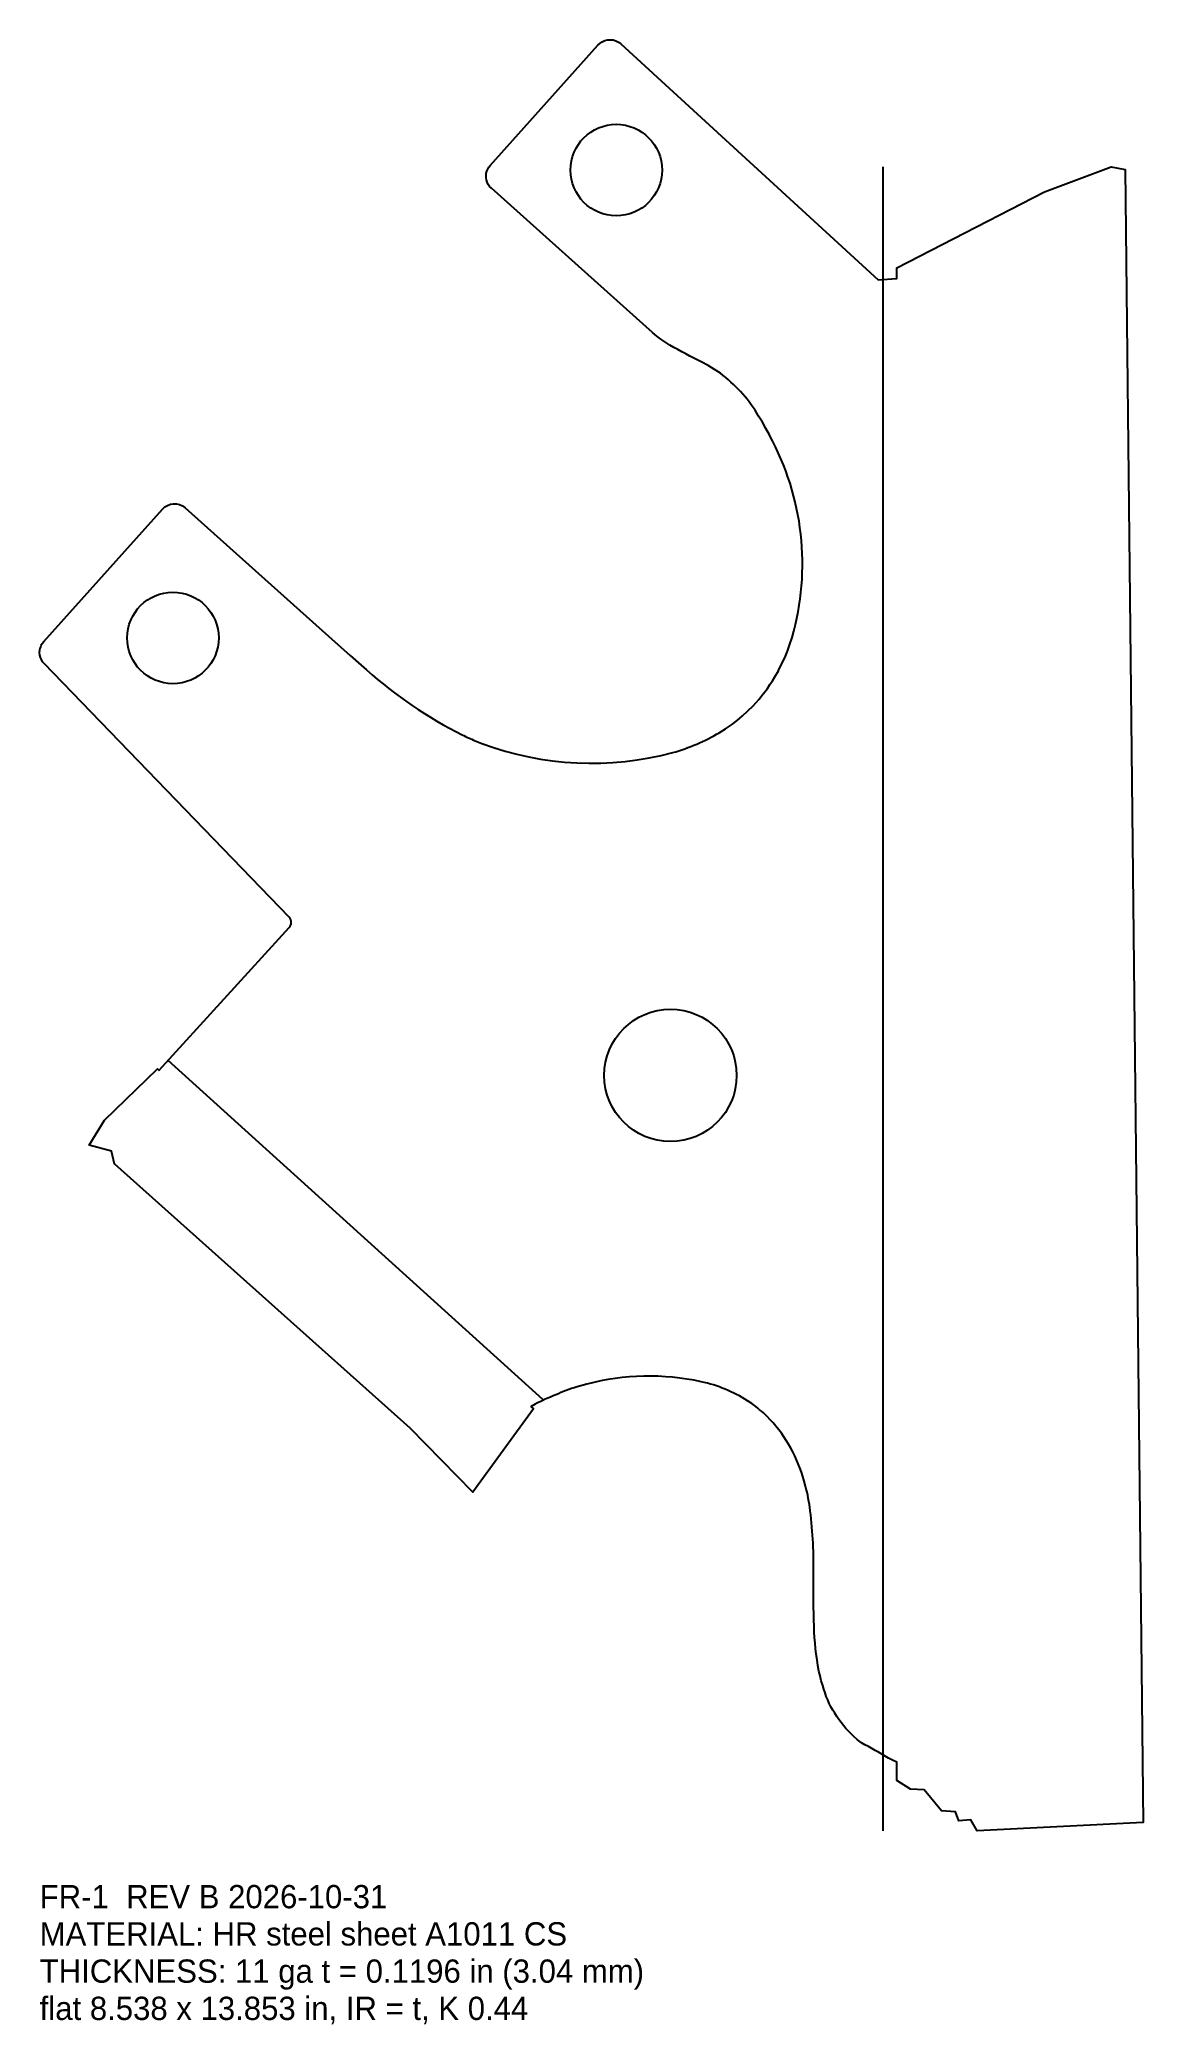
# Model space of a CAD drawing. Header units: inches. Extents: x 0 to 8.5, y -1.5 to 13.9.
import ezdxf

# ---------------------------------------------------------------- set-up
doc = ezdxf.new("R2010")
doc.units = ezdxf.units.IN
doc.header["$MEASUREMENT"] = 0
for name, color, linetype in [('BEND', 1, 'Continuous'), ('CUT', 7, 'Continuous'), ('NOTES', 5, 'Continuous')]:
    doc.layers.add(name, color=color, linetype=linetype)

msp = doc.modelspace()

# ---------------------------------------------------------------- linework, layer by layer
at = {"layer": 'BEND'}
for p, q in [((6.526, -0.001), (6.526, 12.869)), ((0.992, 5.959), (3.891, 3.339))]:
    msp.add_line(p, q, dxfattribs=at)
at = {"layer": 'CUT'}
msp.add_lwpolyline([(3.821, 3.262), (3.821, 3.262), (3.352, 2.619), (3.352, 2.619), (2.866, 3.114), (2.866, 3.114), (0.581, 5.155), (0.58, 5.155), (0.556, 5.255), (0.556, 5.255), (0.556, 5.255), (0.556, 5.255), (0.556, 5.255), (0.556, 5.256), (0.556, 5.256), (0.555, 5.256), (0.555, 5.256), (0.555, 5.256), (0.555, 5.256), (0.383, 5.302), (0.502, 5.497), (0.502, 5.497), (0.911, 5.893), (0.922, 5.882), (0.922, 5.882), (0.922, 5.882), (0.923, 5.882), (0.923, 5.882), (0.923, 5.882), (0.923, 5.882), (0.923, 5.882), (0.924, 5.882), (0.924, 5.882), (1.931, 6.985), (1.939, 6.996), (1.939, 6.996), (1.939, 6.996), (1.944, 7.008, 0.108372), (1.946, 7.033), (1.943, 7.046), (1.943, 7.046), (1.938, 7.057), (1.938, 7.057), (1.938, 7.057), (1.93, 7.067), (0.035, 9.028), (0.023, 9.042), (0.013, 9.058, -0.150932), (0.001, 9.131), (0.005, 9.149, -0.077857), (0.02, 9.183), (0.02, 9.183), (0.032, 9.198), (0.949, 10.222, -0.413612), (1.125, 10.232), (2.235, 9.239), (2.402, 9.09), (2.402, 9.09), (2.487, 9.016), (2.487, 9.016, 0.063511), (3.219, 8.501), (3.268, 8.476, 0.013753), (3.369, 8.431), (3.369, 8.431), (3.421, 8.41), (3.421, 8.41, 0.155847), (4.899, 8.339, 0.062389), (5.258, 8.493), (5.305, 8.523), (5.305, 8.523), (5.351, 8.554), (5.351, 8.554), (5.395, 8.588), (5.438, 8.624), (5.438, 8.624), (5.479, 8.661), (5.479, 8.662), (5.519, 8.701), (5.519, 8.701, 0.055599), (5.687, 8.924), (5.715, 8.972), (5.715, 8.973), (5.74, 9.022), (5.74, 9.022), (5.764, 9.073), (5.764, 9.073), (5.785, 9.124), (5.804, 9.177), (5.804, 9.177), (5.822, 9.23), (5.822, 9.23, 0.197064), (5.646, 10.795), (5.646, 10.796), (5.619, 10.845), (5.619, 10.845), (5.591, 10.894), (5.562, 10.942, 0.094086), (5.288, 11.256), (5.288, 11.257), (5.266, 11.273), (5.266, 11.273), (5.22, 11.303), (5.22, 11.303), (5.172, 11.332), (5.172, 11.332), (5.123, 11.359), (5.123, 11.359, -0.020865), (4.876, 11.491), (4.829, 11.521), (4.806, 11.536), (4.806, 11.536), (4.784, 11.553), (4.762, 11.57), (4.762, 11.57), (4.741, 11.588), (3.495, 12.704), (3.481, 12.718), (3.47, 12.734), (3.47, 12.734), (3.462, 12.752, -0.282551), (3.485, 12.88), (4.319, 13.812), (4.333, 13.825, -0.369144), (4.495, 13.822), (6.488, 11.995), (6.488, 11.995), (6.488, 11.995), (6.629, 12.007), (6.629, 12.007), (6.63, 12.007), (6.63, 12.007), (6.63, 12.007), (6.63, 12.007), (6.63, 12.007), (6.63, 12.007), (6.63, 12.007), (6.63, 12.007), (6.63, 12.089), (7.773, 12.676), (7.773, 12.676), (8.289, 12.87), (8.398, 12.849), (8.538, 0.063), (7.254, 0), (7.205, 0.083), (7.205, 0.083), (7.205, 0.083), (7.205, 0.083), (7.205, 0.083), (7.205, 0.083), (7.205, 0.083), (7.205, 0.083), (7.112, 0.076), (7.086, 0.145), (7.086, 0.145), (7.086, 0.146), (7.086, 0.146), (7.086, 0.146), (7.086, 0.146), (7.086, 0.146), (7.086, 0.146), (6.978, 0.153), (6.844, 0.315), (6.844, 0.315), (6.844, 0.315), (6.844, 0.315), (6.844, 0.315), (6.844, 0.315), (6.737, 0.321), (6.63, 0.389), (6.63, 0.529), (6.63, 0.529), (6.63, 0.529), (6.63, 0.529), (6.63, 0.53), (6.63, 0.53), (6.63, 0.53), (6.63, 0.53), (6.63, 0.53), (6.63, 0.53), (6.599, 0.545), (6.567, 0.561), (6.567, 0.561, 0.015823), (6.358, 0.679), (6.358, 0.679), (6.327, 0.703), (6.327, 0.703), (6.298, 0.728, -0.139894), (6.058, 1.122), (6.047, 1.159), (6.038, 1.197), (6.037, 1.197), (6.029, 1.235, -0.041743), (5.991, 1.583, -0.010938), (5.987, 1.971, 0.034785), (5.962, 2.475, 0.02975), (5.925, 2.666), (5.925, 2.666), (5.915, 2.704), (5.915, 2.704), (5.903, 2.741, 0.121406), (5.628, 3.204), (5.599, 3.231, 0.022048), (5.54, 3.281), (5.54, 3.281), (5.509, 3.304), (5.509, 3.304), (5.476, 3.326), (5.476, 3.326, 0.086909), (5.118, 3.473, 0.117197), (4.232, 3.454), (4.232, 3.454), (4.157, 3.434, 0.032759), (3.832, 3.299), (3.803, 3.28), (3.803, 3.28), (3.803, 3.279), (3.803, 3.279), (3.803, 3.279), (3.803, 3.279), (3.803, 3.279), (3.803, 3.279), (3.803, 3.279), (3.803, 3.279), (3.821, 3.262)], format="xyb", close=True, dxfattribs=at)
for centre, radius in [((4.461, 12.845), 0.354), ((1.031, 9.226), 0.354), ((4.88, 5.842), 0.512)]:
    msp.add_circle(centre, radius, dxfattribs=at)

# ---------------------------------------------------------------- texts
at = {"layer": 'NOTES'}
for s, p in [('FR-1  REV B 2026-10-31', (0, -0.6)), ('MATERIAL: HR steel sheet A1011 CS', (0, -0.888)), ('THICKNESS: 11 ga t = 0.1196 in (3.04 mm)', (0, -1.176)), ('flat 8.538 x 13.853 in, IR = t, K 0.44', (0, -1.464))]:
    msp.add_text(s, height=0.18, dxfattribs=at).set_placement(p)

doc.saveas('drawing.dxf')
